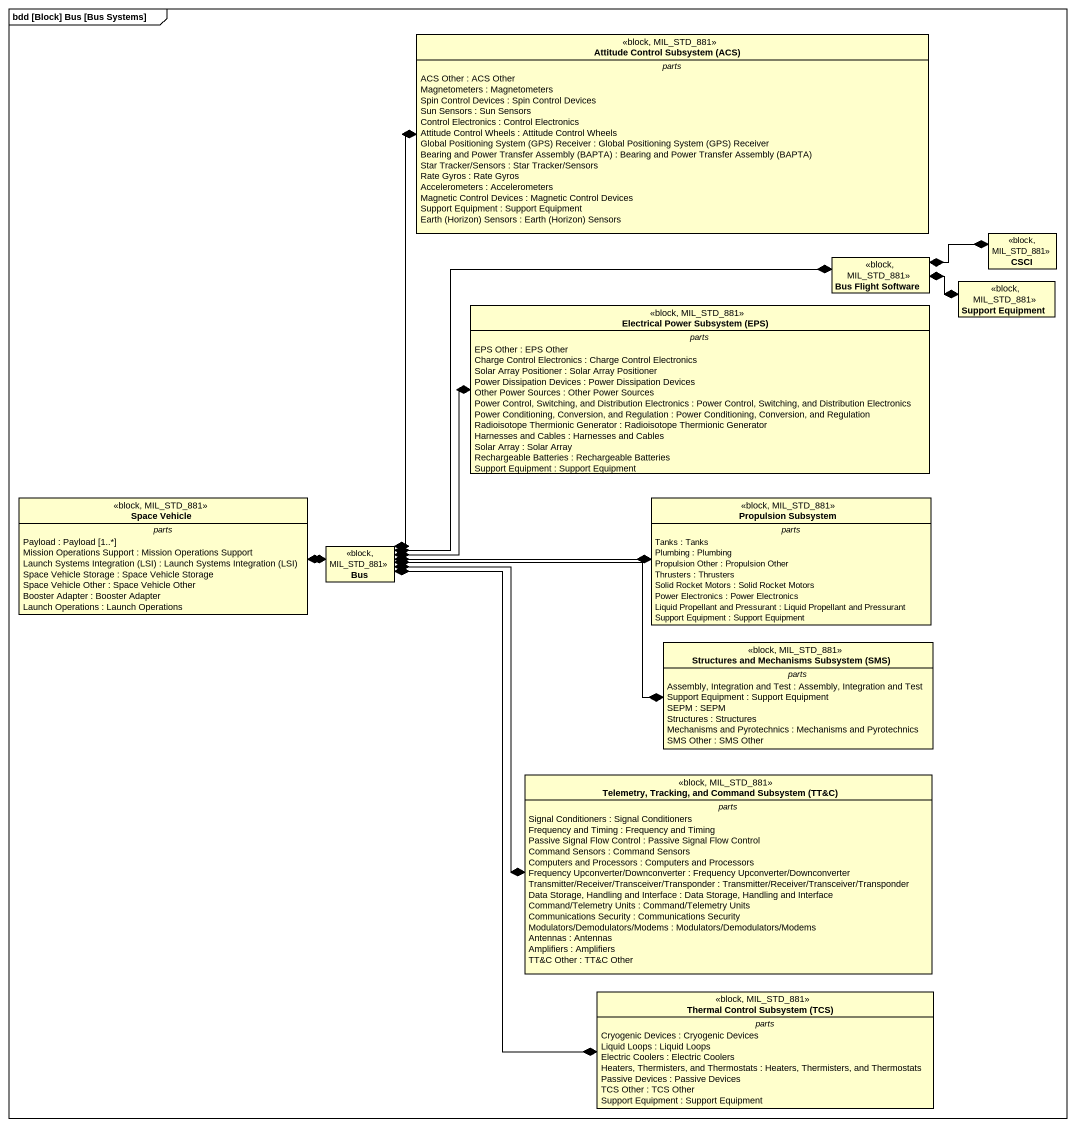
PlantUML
@startuml
mainframe bdd [Block] Bus [Bus Systems]
hide circle
hide empty members
class "Attitude Control Subsystem (ACS)" as Attitude_Control_Subsystem <<block, MIL_STD_881>> {
  -- parts --
  ACS Other : ACS Other
  Magnetometers : Magnetometers
  Spin Control Devices : Spin Control Devices
  Sun Sensors : Sun Sensors
  Control Electronics : Control Electronics
  Attitude Control Wheels : Attitude Control Wheels
  {field} Global Positioning System (GPS) Receiver : Global Positioning System (GPS) Receiver
  {field} Bearing and Power Transfer Assembly (BAPTA) : Bearing and Power Transfer Assembly (BAPTA)
  Star Tracker/Sensors : Star Tracker/Sensors
  Rate Gyros : Rate Gyros
  Accelerometers : Accelerometers
  Magnetic Control Devices : Magnetic Control Devices
  Support Equipment : Support Equipment
  {field} Earth (Horizon) Sensors : Earth (Horizon) Sensors
}
class CSCI <<block, MIL_STD_881>>
class "Bus Flight Software" as Bus_Flight_Software <<block, MIL_STD_881>>
class "Electrical Power Subsystem (EPS)" as Electrical_Power_Subsystem <<block, MIL_STD_881>> {
  -- parts --
  EPS Other : EPS Other
  Charge Control Electronics : Charge Control Electronics
  Solar Array Positioner : Solar Array Positioner
  Power Dissipation Devices : Power Dissipation Devices
  Other Power Sources : Other Power Sources
  Power Control, Switching, and Distribution Electronics : Power Control, Switching, and Distribution Electronics
  Power Conditioning, Conversion, and Regulation : Power Conditioning, Conversion, and Regulation
  Radioisotope Thermionic Generator : Radioisotope Thermionic Generator
  Harnesses and Cables : Harnesses and Cables
  Solar Array : Solar Array
  Rechargeable Batteries : Rechargeable Batteries
  Support Equipment : Support Equipment
}
class "Support Equipment" as Support_Equipment <<block, MIL_STD_881>>
class "Space Vehicle" as Space_Vehicle <<block, MIL_STD_881>> {
  -- parts --
  Payload : Payload [1..*]
  Mission Operations Support : Mission Operations Support
  {field} Launch Systems Integration (LSI) : Launch Systems Integration (LSI)
  Space Vehicle Storage : Space Vehicle Storage
  Space Vehicle Other : Space Vehicle Other
  Booster Adapter : Booster Adapter
  Launch Operations : Launch Operations
}
class "Propulsion Subsystem" as Propulsion_Subsystem <<block, MIL_STD_881>> {
  -- parts --
  Tanks : Tanks
  Plumbing : Plumbing
  Propulsion Other : Propulsion Other
  Thrusters : Thrusters
  Solid Rocket Motors : Solid Rocket Motors
  Power Electronics : Power Electronics
  Liquid Propellant and Pressurant : Liquid Propellant and Pressurant
  Support Equipment : Support Equipment
}
class Bus <<block, MIL_STD_881>>
class "Structures and Mechanisms Subsystem (SMS)" as Structures_and_Mechanisms <<block, MIL_STD_881>> {
  -- parts --
  Assembly, Integration and Test : Assembly, Integration and Test
  Support Equipment : Support Equipment
  SEPM : SEPM
  Structures : Structures
  Mechanisms and Pyrotechnics : Mechanisms and Pyrotechnics
  SMS Other : SMS Other
}
class "Telemetry, Tracking, and Command Subsystem (TT&C)" as Telemetry_Tracking_and <<block, MIL_STD_881>> {
  -- parts --
  Signal Conditioners : Signal Conditioners
  Frequency and Timing : Frequency and Timing
  Passive Signal Flow Control : Passive Signal Flow Control
  Command Sensors : Command Sensors
  Computers and Processors : Computers and Processors
  Frequency Upconverter/Downconverter : Frequency Upconverter/Downconverter
  Transmitter/Receiver/Transceiver/Transponder : Transmitter/Receiver/Transceiver/Transponder
  Data Storage, Handling and Interface : Data Storage, Handling and Interface
  Command/Telemetry Units : Command/Telemetry Units
  Communications Security : Communications Security
  Modulators/Demodulators/Modems : Modulators/Demodulators/Modems
  Antennas : Antennas
  Amplifiers : Amplifiers
  TT&C Other : TT&C Other
}
class "Thermal Control Subsystem (TCS)" as Thermal_Control_Subsystem <<block, MIL_STD_881>> {
  -- parts --
  Cryogenic Devices : Cryogenic Devices
  Liquid Loops : Liquid Loops
  Electric Coolers : Electric Coolers
  Heaters, Thermisters, and Thermostats : Heaters, Thermisters, and Thermostats
  Passive Devices : Passive Devices
  TCS Other : TCS Other
  Support Equipment : Support Equipment
}
Bus_Flight_Software *-right-* CSCI
Bus_Flight_Software *-right-* Support_Equipment
Space_Vehicle *-right-* Bus
Bus *-up-* Attitude_Control_Subsystem
Bus *-right-* Bus_Flight_Software
Bus *-right-* Electrical_Power_Subsystem
Bus *-right-* Propulsion_Subsystem
Bus *-right-* Structures_and_Mechanisms
Bus *--* Telemetry_Tracking_and
Bus *--* Thermal_Control_Subsystem
@enduml
